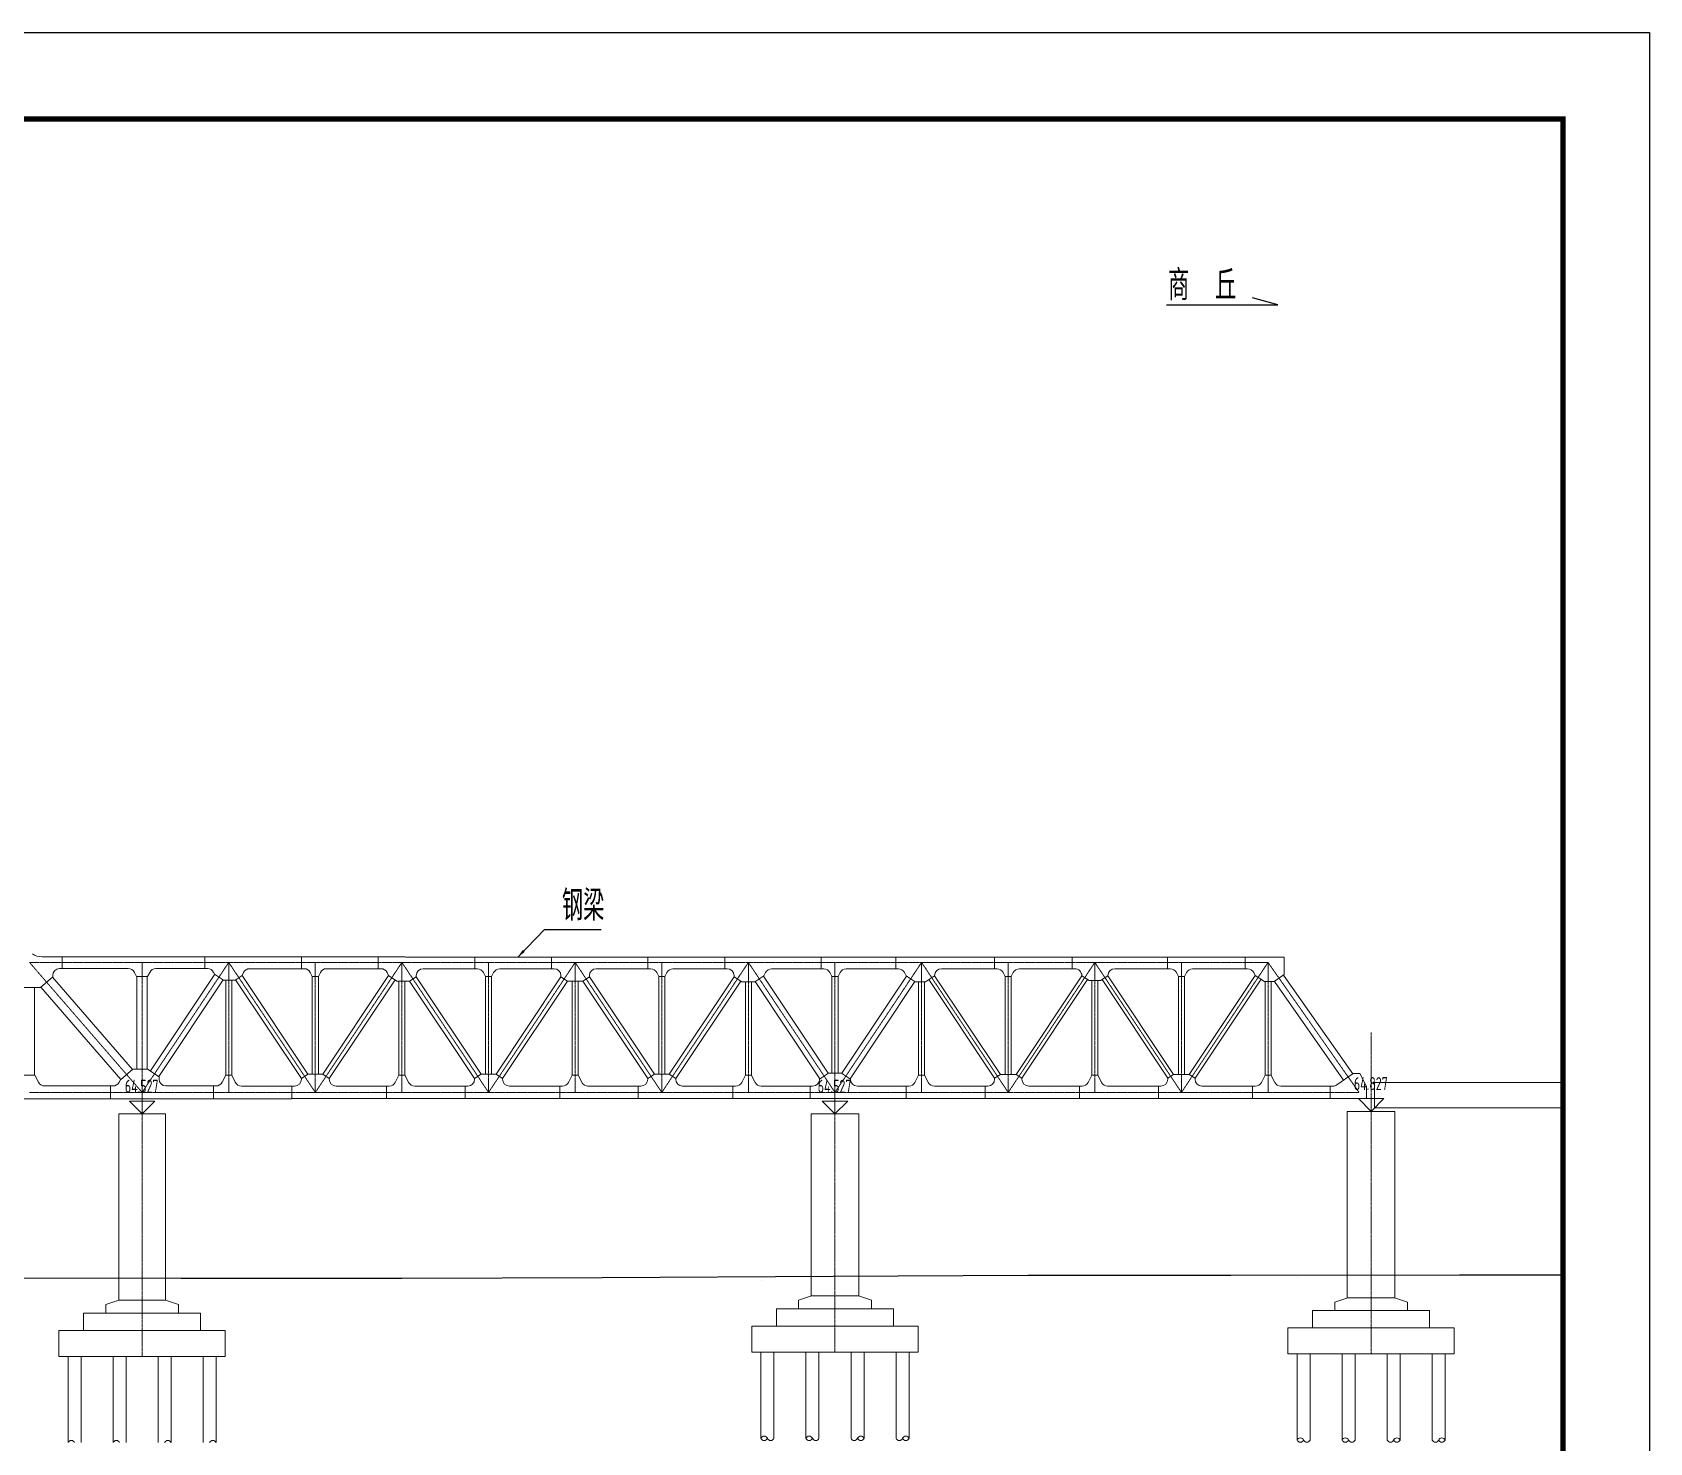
# Model space of a CAD drawing. Extents: x -2876908 to 633791, y -1383861 to 872234.
# Drawn here: x -96495 to 90238, y 709472 to 872234 of the extents above; entities that cross this region are included whole.
import ezdxf
from ezdxf.enums import TextEntityAlignment as Align

# ---------------------------------------------------------------- set-up
doc = ezdxf.new("R2010")
doc.units = 0
doc.header["$LTSCALE"] = 5
doc.header["$MEASUREMENT"] = 0
doc.linetypes.add('CENTER', pattern=[2, 1.25, -0.25, 0.25, -0.25])
doc.layers.get('0').update_dxf_attribs({"linetype": 'CONTINUOUS', "lineweight": 25})
for name, color, linetype, lineweight in [('1粗实线', 1, 'CONTINUOUS', 30), ('3中心线', 6, 'CENTER', 18), ('5标注', 3, 'CONTINUOUS', 15), ('6文本', 7, 'CONTINUOUS', 15), ('7边界线', 8, 'CONTINUOUS', 15), ('DIM', 3, 'CONTINUOUS', 0), ('HFZT', 5, 'CONTINUOUS', 15)]:
    doc.layers.add(name, color=color, linetype=linetype, lineweight=lineweight)
doc.layers.add('细线', color=3, linetype='CONTINUOUS')
doc.styles.add('TSSD_Dimension', font='tssdeng.shx', dxfattribs={"width": 0.7, "bigfont": 'hztxt.shx'})
doc.styles.add('TSSD_NORM', font='tssdeng.shx', dxfattribs={"width": 0.7, "bigfont": 'hztxt.shx'})
doc.dimstyles.new('TSSD_100_100', dxfattribs={"dimtxt": 300, "dimasz": 100, "dimexe": 100, "dimexo": 250, "dimgap": 100, "dimtad": 1, "dimdec": 0, "dimzin": 0, "dimdsep": 46, "dimtxsty": 'TSSD_Dimension', "dimblk": 'ARCHTICK', "dimblk1": 'ARCHTICK', "dimblk2": 'ARCHTICK', "dimcen": 0, "dimdle": 100, "dimclrt": 7, "dimadec": 0, "dimazin": 0, "dimtfac": 1, "dimtdec": 0, "dimtix": 1, "dimtmove": 2, "dimatfit": 3, "dimfxl": 1, "dimtolj": 1, "dimtzin": 0, "dimarcsym": 0})

# ---------------------------------------------------------------- blocks, each defined once
blk = doc.blocks.new('图框')
at = {"color": 7, "linetype": 'Continuous'}
blk.add_lwpolyline([(-1598790, -10000), (-1598790, 287000), (81210, 287000), (81210, -10000), (-1598790, -10000)], dxfattribs=at)
at = {"layer": '1粗实线', "color": 7, "linetype": 'Continuous', "const_width": 600}
blk.add_lwpolyline([(-1573790, 0), (-1573790, 277000), (71210, 277000), (71210, 0), (-1573790, 0)], dxfattribs=at)
at = {"layer": 'HFZT', "color": 2, "style": 'TSSD_NORM', "width": 0.7}
for tag, height, p in [('比例尺', 2500, (63962, 21000)), ('图号', 2500, (36224, 7000)), ('日期', 2500, (63962, 7000)), ('图名', 4000, (-19528, 4250))]:
    blk.add_attdef(tag, text='', height=height, dxfattribs=at).set_placement(p, align=Align.MIDDLE)
blk = doc.blocks.new('f234w2')
at = {"layer": '3中心线'}
for p, q in [((577704, 1526), (590704, -13474)), ((590704, 1526), (577704, 1526)), ((600703, 1526), (590703, -13474)), ((590703, 1526), (600703, 1526)), ((590704, 1526), (590704, -13474)), ((600703, 1526), (610703, -13474)), ((610703, 1526), (600703, 1526)), ((600703, 1526), (600703, -13474)), ((610703, 1526), (610703, -13474)), ((620703, 1526), (610703, -13474)), ((610703, 1526), (620703, 1526)), ((620703, 1526), (630703, -13474)), ((630703, 1526), (620703, 1526)), ((620703, 1526), (620703, -13474)), ((630703, 1526), (630703, -13474)), ((640703, 1526), (630703, -13474)), ((630703, 1526), (640703, 1526)), ((640703, 1526), (650703, -13474)), ((650703, 1526), (640703, 1526)), ((640703, 1526), (640703, -13474)), ((650703, 1526), (650703, -13474)), ((660703, 1526), (650703, -13474)), ((650703, 1526), (660703, 1526)), ((660703, 1526), (670703, -13474)), ((670703, 1526), (660703, 1526)), ((660703, 1526), (660703, -13474)), ((670703, 1526), (670703, -13474)), ((680703, 1526), (670703, -13474)), ((670703, 1526), (680703, 1526)), ((680703, 1526), (690703, -13474)), ((690703, 1526), (680703, 1526)), ((680703, 1526), (680703, -13474)), ((690703, 1526), (690703, -13474)), ((700703, 1526), (690703, -13474)), ((690703, 1526), (700703, 1526)), ((700703, 1526), (710703, -13474)), ((710703, 1526), (700703, 1526)), ((700703, 1526), (700703, -13474)), ((720703, 1526), (710703, -13474)), ((710703, 1526), (720703, 1526)), ((710703, 1526), (710703, -13474)), ((720703, 1526), (720703, -13474)), ((720703, 1526), (731203, -13474)), ((590704, -13474), (577704, -13474)), ((590703, -13474), (600703, -13474)), ((610703, -13474), (600703, -13474)), ((610703, -13474), (620703, -13474)), ((610703, -13474), (620703, -13474)), ((630703, -13474), (620703, -13474)), ((630703, -13474), (640703, -13474)), ((650703, -13474), (640703, -13474)), ((650703, -13474), (660703, -13474)), ((670703, -13474), (660703, -13474)), ((670703, -13474), (680703, -13474)), ((690703, -13474), (680703, -13474)), ((690703, -13474), (700703, -13474)), ((710703, -13474), (700703, -13474)), ((710703, -13474), (720703, -13474)), ((731203, -13474), (720703, -13474)), ((731203, -13474), (720703, -13474))]:
    blk.add_line(p, q, dxfattribs=at)
at = {"layer": '7边界线'}
for p, q in [((579152, 2174), (581478, 2174)), ((588805, 2174), (581478, 2174)), ((581478, 2174), (581478, 824)), ((588805, 2174), (592602, 2174)), ((597949, 2174), (592602, 2174)), ((597949, 2174), (601003, 2174)), ((597949, 2174), (597949, 824)), ((601003, 2174), (601203, 2154)), ((601203, 2154), (603432, 2154)), ((603432, 2154), (609109, 2154)), ((609109, 2154), (612298, 2154)), ((609109, 2154), (609109, 804)), ((617975, 2154), (612298, 2154)), ((617975, 2154), (617975, 804)), ((617975, 2154), (621066, 2154)), ((621066, 2154), (621146, 2146)), ((623441, 2146), (621146, 2146)), ((623441, 2146), (629040, 2146)), ((629109, 2146), (623441, 2146)), ((629109, 2146), (623441, 2146)), ((629109, 2146), (629109, 796)), ((629109, 2146), (632298, 2146)), ((629880, 2146), (718046, 2146)), ((637966, 2146), (632298, 2146)), ((637966, 2146), (632298, 2146)), ((632498, 2146), (637746, 2146)), ((637966, 2146), (643305, 2146)), ((637966, 2146), (637966, 796)), ((643305, 2146), (648909, 2146)), ((649109, 2146), (643305, 2146)), ((649109, 2146), (649109, 796)), ((649109, 2146), (652298, 2146)), ((652298, 2146), (658102, 2146)), ((652298, 2146), (657902, 2146)), ((657966, 2146), (652298, 2146)), ((663689, 2146), (657966, 2146)), ((657966, 2146), (657966, 796)), ((663661, 2146), (668909, 2146)), ((669109, 2146), (663689, 2146)), ((669109, 2146), (669109, 796)), ((669109, 2146), (672298, 2146)), ((672298, 2146), (677667, 2146)), ((677718, 2146), (672298, 2146)), ((677718, 2146), (683305, 2146)), ((677718, 2146), (677718, 796)), ((683305, 2146), (688909, 2146)), ((688909, 2146), (683305, 2146)), ((689109, 2146), (689109, 796)), ((689109, 2146), (692298, 2146)), ((692498, 2146), (698102, 2146)), ((698102, 2146), (692498, 2146)), ((698102, 2146), (698102, 796)), ((698102, 2146), (703305, 2146)), ((709109, 2146), (703305, 2146)), ((709109, 2146), (709109, 796)), ((709109, 2146), (712298, 2146)), ((712298, 2146), (718046, 2146)), ((718046, 2146), (712298, 2146)), ((718046, 2146), (722560, 2146)), ((718046, 2146), (718046, 796)), ((722560, 116), (722560, 2146)), ((580378, -128), (580378, 24)), ((581478, 824), (581178, 824)), ((588805, 824), (581478, 824)), ((589105, 824), (588805, 824)), ((590063, -104), (589820, 382)), ((591586, 382), (591343, -104)), ((599103, 160), (591664, -10998)), ((592302, 824), (592602, 824)), ((592602, 824), (597949, 824)), ((598249, 824), (597949, 824)), ((599061, 188), (598965, 382)), ((600100, -504), (599061, 188)), ((601456, -504), (602246, 23)), ((602246, 23), (602416, 362)), ((602246, 23), (609844, -11373)), ((603132, 804), (603432, 804)), ((609109, 804), (603432, 804)), ((609109, 804), (609409, 804)), ((610124, 362), (610353, -96)), ((611282, 362), (611053, -96)), ((619160, 23), (611563, -11373)), ((612298, 804), (611998, 804)), ((612298, 804), (617975, 804)), ((618275, 804), (617975, 804)), ((619160, 23), (618991, 362)), ((620121, -618), (619160, 23)), ((623141, 796), (623441, 796)), ((629109, 796), (623441, 796)), ((629409, 796), (629109, 796)), ((630353, -104), (630124, 354)), ((631282, 354), (631053, -104)), ((632298, 796), (631998, 796)), ((632298, 796), (637966, 796)), ((638266, 796), (637966, 796)), ((643141, 796), (643441, 796)), ((643441, 796), (649109, 796)), ((649409, 796), (649109, 796)), ((650353, -104), (650124, 354)), ((651282, 354), (651053, -104)), ((652298, 796), (651998, 796)), ((652298, 796), (657966, 796)), ((658266, 796), (657966, 796)), ((662486, -22), (662674, 354)), ((663389, 796), (663689, 796)), ((663689, 796), (669109, 796)), ((669409, 796), (669109, 796)), ((670353, -104), (670124, 354)), ((671282, 354), (671053, -104)), ((672298, 796), (671998, 796)), ((672298, 796), (677718, 796)), ((678018, 796), (677718, 796)), ((678921, -22), (678733, 354)), ((683005, 796), (683305, 796)), ((683305, 796), (689109, 796)), ((689409, 796), (689109, 796)), ((690353, -104), (690124, 354)), ((691282, 354), (691053, -104)), ((692298, 796), (691998, 796)), ((692298, 796), (698102, 796)), ((698402, 796), (698102, 796)), ((703005, 796), (703305, 796)), ((703305, 796), (709109, 796)), ((709409, 796), (709109, 796)), ((710353, -104), (710124, 354)), ((711282, 354), (711053, -104)), ((719224, 28), (711605, -11401)), ((712298, 796), (711998, 796)), ((712298, 796), (718046, 796)), ((718346, 796), (718046, 796)), ((719224, 28), (719062, 354)), ((720299, -688), (719224, 28)), ((721411, -688), (722560, 116)), ((722501, 75), (730479, -11323)), ((578960, -1357), (577089, -1357)), ((578277, -1357), (578277, -11481)), ((578278, -1357), (578278, -11484)), ((580378, -128), (578960, -1357)), ((578997, -1325), (588233, -11982)), ((580342, -159), (589578, -10817)), ((591343, -104), (590063, -104)), ((590113, -104), (590113, -10784)), ((591293, -104), (591293, -10784)), ((600058, -477), (592620, -11635)), ((601456, -504), (600100, -504)), ((600353, -504), (600353, -11481)), ((601053, -504), (601053, -11481)), ((601498, -477), (609095, -11872)), ((610353, -96), (610353, -11373)), ((611053, -96), (610353, -96)), ((611053, -96), (611053, -11373)), ((619909, -477), (612312, -11872)), ((620121, -618), (621592, -618)), ((620353, -618), (620353, -11481)), ((621053, -618), (621053, -11481)), ((621592, -618), (622341, -119)), ((621592, -618), (629095, -11872)), ((622341, -119), (622341, -4)), ((622341, -119), (629844, -11373)), ((630353, -104), (630353, -11373)), ((631053, -104), (630353, -104)), ((631053, -104), (631053, -11373)), ((639066, -119), (631563, -11373)), ((639815, -618), (632312, -11872)), ((639066, -119), (639066, -4)), ((639815, -618), (639066, -119)), ((641592, -618), (639815, -618)), ((640353, -618), (640353, -11481)), ((641053, -618), (641053, -11481)), ((641592, -618), (642341, -119)), ((641592, -618), (649095, -11872)), ((642341, -119), (642341, -4)), ((642341, -119), (649844, -11373)), ((650353, -104), (650353, -11373)), ((651053, -104), (650353, -104)), ((651053, -104), (651053, -11373)), ((659066, -119), (651563, -11373)), ((659815, -618), (652312, -11872)), ((659066, -119), (659066, -4)), ((659960, -714), (659066, -119)), ((659960, -714), (661447, -714)), ((660353, -714), (660353, -11481)), ((661053, -714), (661053, -11481)), ((661447, -714), (662486, -22)), ((661489, -687), (668964, -11899)), ((662444, -50), (669919, -11263)), ((670353, -104), (670353, -11235)), ((671053, -104), (670353, -104)), ((671053, -104), (671053, -11235)), ((678963, -50), (671488, -11263)), ((679918, -687), (672443, -11899)), ((679960, -714), (678921, -22)), ((681141, -714), (679960, -714)), ((680353, -714), (680353, -11481)), ((681053, -714), (681053, -11481)), ((681141, -714), (682205, -5)), ((681539, -449), (689136, -11844)), ((682205, -5), (682205, -4)), ((682205, -5), (689802, -11401)), ((690353, -104), (690353, -11401)), ((691053, -104), (690353, -104)), ((691053, -104), (691053, -11401)), ((699202, -5), (691605, -11401)), ((699868, -449), (692271, -11844)), ((699202, -5), (699202, -4)), ((700034, -560), (699202, -5)), ((701373, -560), (700034, -560)), ((700353, -560), (700353, -11481)), ((701053, -560), (701053, -11481)), ((701373, -560), (702205, -5)), ((701539, -449), (709136, -11844)), ((702205, -5), (702205, -4)), ((702205, -5), (709802, -11401)), ((710353, -104), (710353, -11401)), ((711053, -104), (710353, -104)), ((711053, -104), (711053, -11401)), ((719890, -415), (712271, -11844)), ((721411, -688), (720299, -688)), ((720353, -724), (720353, -11481)), ((721053, -724), (721053, -11481)), ((721452, -659), (729430, -12057)), ((589616, -10784), (588195, -12015)), ((591343, -10784), (589616, -10784)), ((592661, -11662), (591343, -10784)), ((578327, -11481), (577079, -11481)), ((578733, -12292), (578327, -11481)), ((579748, -12734), (579448, -12734)), ((587041, -12734), (579748, -12734)), ((587041, -12734), (587341, -12734)), ((587041, -12734), (587041, -14214)), ((588057, -12292), (588195, -12015)), ((592661, -11662), (592661, -11934)), ((593461, -12734), (593761, -12734)), ((598913, -12734), (593761, -12734)), ((598933, -12734), (599233, -12734)), ((598933, -12734), (598933, -14214)), ((599948, -12292), (600353, -11481)), ((601053, -11481), (600353, -11481)), ((601463, -12300), (601053, -11481)), ((602478, -12742), (602178, -12742)), ((602478, -12742), (607995, -12742)), ((607995, -12742), (607995, -14174)), ((607995, -12742), (608295, -12742)), ((609844, -11373), (609095, -11872)), ((609095, -11872), (609095, -11942)), ((609844, -11373), (611563, -11373)), ((611563, -11373), (612312, -11872)), ((612312, -11872), (612312, -11954)), ((613412, -12754), (613112, -12754)), ((618923, -12754), (613412, -12754)), ((618923, -12754), (618923, -14194)), ((618923, -12754), (619223, -12754)), ((619938, -12312), (620353, -11481)), ((621053, -11481), (620353, -11481)), ((621463, -12300), (621053, -11481)), ((622484, -12754), (622184, -12754)), ((622484, -12754), (627995, -12754)), ((627995, -12754), (627995, -14194)), ((627995, -12754), (628295, -12754)), ((629844, -11373), (629095, -11872)), ((629095, -11872), (629095, -11954)), ((629844, -11373), (631563, -11373)), ((631563, -11373), (632312, -11872)), ((632312, -11872), (632312, -11974)), ((633412, -12754), (633112, -12754)), ((638923, -12754), (633412, -12754)), ((638923, -12754), (638923, -14194)), ((638923, -12754), (639223, -12754)), ((639938, -12312), (640353, -11481)), ((641053, -11481), (640353, -11481)), ((641463, -12300), (641053, -11481)), ((642484, -12754), (642184, -12754)), ((642484, -12754), (647995, -12754)), ((647995, -12754), (647995, -14194)), ((647995, -12754), (648295, -12754)), ((649844, -11373), (649095, -11872)), ((649095, -11872), (649095, -11954)), ((651563, -11373), (649844, -11373)), ((651563, -11373), (652312, -11872)), ((652312, -11872), (652312, -11954)), ((653412, -12754), (653112, -12754)), ((653412, -12754), (653112, -12754)), ((658923, -12754), (653412, -12754)), ((658923, -12754), (658923, -14194)), ((658923, -12754), (659223, -12754)), ((659938, -12312), (660353, -11481)), ((661053, -11481), (660353, -11481)), ((661463, -12300), (661053, -11481)), ((662484, -12754), (662184, -12754)), ((662484, -12754), (667822, -12754)), ((667822, -12754), (667822, -14174)), ((667822, -12754), (668122, -12754)), ((669961, -11235), (668922, -11927)), ((668922, -11927), (668922, -11954)), ((669961, -11235), (671446, -11235)), ((671446, -11235), (672485, -11927)), ((672485, -11927), (672485, -11954)), ((673585, -12754), (673285, -12754)), ((678923, -12754), (673585, -12754)), ((678923, -12754), (678923, -14194)), ((678923, -12754), (679223, -12754)), ((679938, -12312), (680353, -11481)), ((681053, -11481), (680353, -11481)), ((681463, -12300), (681053, -11481)), ((682484, -12754), (682184, -12754)), ((682484, -12754), (688036, -12754)), ((688036, -12754), (688036, -14174)), ((688036, -12754), (688336, -12754)), ((689802, -11401), (689136, -11844)), ((689136, -11844), (689136, -11954)), ((689802, -11401), (691605, -11401)), ((691605, -11401), (692271, -11844)), ((692271, -11844), (692271, -11954)), ((698923, -12754), (693071, -12754)), ((693371, -12754), (693071, -12754)), ((698923, -12754), (698923, -14194)), ((698923, -12754), (699223, -12754)), ((699938, -12312), (700353, -11481)), ((701053, -11481), (700353, -11481)), ((701463, -12300), (701053, -11481)), ((702484, -12754), (702184, -12754)), ((702484, -12754), (708036, -12754)), ((708036, -12754), (708036, -14174)), ((708036, -12754), (708336, -12754)), ((709802, -11401), (709136, -11844)), ((709136, -11844), (709136, -11954)), ((709802, -11401), (711605, -11401)), ((711605, -11401), (712271, -11844)), ((712271, -11844), (712271, -11954)), ((718923, -12754), (713071, -12754)), ((713371, -12754), (713071, -12754)), ((718923, -12754), (718923, -14194)), ((718923, -12754), (719223, -12754)), ((719938, -12312), (720353, -11481)), ((721053, -11481), (720353, -11481)), ((721463, -12300), (721053, -11481)), ((722484, -12754), (722184, -12754)), ((722484, -12754), (727883, -12754)), ((728183, -12754), (727883, -12754)), ((727883, -14194), (727883, -12754)), ((728642, -12609), (730520, -11295)), ((730520, -11295), (731316, -11295)), ((732056, -12774), (731316, -11295)), ((732056, -12774), (732056, -14174)), ((575655, -14214), (587041, -14214)), ((587041, -14214), (598933, -14214)), ((607995, -14206), (598933, -14206)), ((607995, -14174), (607995, -14206)), ((607995, -14194), (618923, -14194)), ((627995, -14194), (618923, -14194)), ((627995, -14194), (638913, -14194)), ((647995, -14194), (638913, -14194)), ((647995, -14194), (658913, -14194)), ((667850, -14194), (658913, -14194)), ((667822, -14174), (667822, -14194)), ((667850, -14194), (678913, -14194)), ((688036, -14194), (678913, -14194)), ((688036, -14174), (688036, -14194)), ((688036, -14194), (698913, -14194)), ((708036, -14194), (698913, -14194)), ((708036, -14174), (708036, -14194)), ((708036, -14194), (718913, -14194)), ((727883, -14194), (718913, -14194)), ((732056, -14194), (727883, -14194)), ((732056, -14194), (732056, -14174))]:
    blk.add_line(p, q, dxfattribs=at)
for centre, radius, start, end in [((579152, 4174), 2000, 235.8714, 270), ((581178, 24), 800, 90, 180), ((589105, 24), 800, 26.56505, 90), ((592302, 24), 800, 90, 153.43495), ((598249, 24), 800, 26.56505, 90), ((603132, 4), 800, 90, 153.43495), ((609409, 4), 800, 26.56505, 90), ((611998, 4), 800, 90, 153.43495), ((618275, 4), 800, 26.56505, 90), ((623141, -4), 800, 90, 180), ((629409, -4), 800, 26.56505, 90), ((631998, -4), 800, 90, 153.43495), ((638266, -4), 800, 0, 90), ((643141, -4), 800, 90, 180), ((649409, -4), 800, 26.56505, 90), ((651998, -4), 800, 90, 153.43495), ((658266, -4), 800, 0, 90), ((663389, -4), 800, 90, 153.43495), ((669409, -4), 800, 26.56505, 90), ((671998, -4), 800, 90, 153.43495), ((678018, -4), 800, 26.56505, 90), ((683005, -4), 800, 90, 180), ((689409, -4), 800, 26.56505, 90), ((691998, -4), 800, 90, 153.43495), ((698402, -4), 800, 0, 90.00175), ((703005, -4), 800, 90, 180), ((709409, -4), 800, 26.56505, 90), ((711998, -4), 800, 90, 153.43495), ((712198, -4), 800, 89.79459, 89.99825), ((718346, -4), 800, 26.56505, 90), ((579448, -11934), 800, 206.56505, 270), ((587341, -11934), 800, 270, 333.43495), ((593461, -11934), 800, 180, 270), ((599233, -11934), 800, 270, 333.43495), ((602178, -11942), 800, 206.56505, 270), ((608295, -11942), 800, 270, 0), ((613112, -11954), 800, 180, 270), ((619223, -11954), 800, 270, 333.43495), ((622184, -11954), 800, 206.56505, 270), ((628295, -11954), 800, 270, 0), ((633112, -11954), 800, 180, 270), ((639223, -11954), 800, 270, 333.43495), ((642184, -11954), 800, 206.56505, 270), ((648295, -11954), 800, 270, 0), ((653112, -11954), 800, 180, 270), ((659223, -11954), 800, 270, 333.43495), ((662184, -11954), 800, 206.56505, 270), ((668122, -11954), 800, 270, 0), ((673285, -11954), 800, 180, 270), ((679223, -11954), 800, 270, 333.43495), ((682184, -11954), 800, 206.56505, 270), ((688336, -11954), 800, 270, 0), ((693071, -11954), 800, 180, 270), ((699223, -11954), 800, 270, 333.43495), ((702184, -11954), 800, 206.56505, 270), ((708336, -11954), 800, 270, 0), ((713071, -11954), 800, 180, 270), ((719223, -11954), 800, 270, 333.43495), ((722184, -11954), 800, 206.56505, 270), ((728183, -11954), 800, 270, 304.99202)]:
    blk.add_arc(centre, radius, start, end, dxfattribs=at)
blk = doc.blocks.new('立面图')
at = {"layer": '3中心线'}
for p, q in [((706773, -46576), (706773, -9487)), ((564873, -46876), (564873, -16386)), ((644873, -46376), (644873, -16386))]:
    blk.add_line(p, q, dxfattribs=at)
at = {"layer": '7边界线'}
for p, q in [((562173, -18876), (567578, -18876)), ((562173, -40384), (560673, -40884)), ((560673, -41876), (560673, -40884)), ((562173, -40384), (567573, -40383)), ((567573, -40382), (569074, -40881)), ((569074, -41873), (569074, -40881)), ((642173, -39884), (640673, -40384)), ((640673, -41376), (640673, -40384)), ((642173, -39884), (647573, -39883)), ((647573, -39882), (649074, -40381)), ((649074, -41373), (649074, -40381)), ((704073, -40084), (702573, -40584)), ((702573, -41576), (702573, -40584)), ((704073, -40084), (709473, -40083)), ((709473, -40082), (710974, -40581)), ((710974, -41573), (710974, -40581))]:
    blk.add_line(p, q, dxfattribs=at)
for points in [[(707148, -15241), (728932, -15241)], [(728932, -18155), (707148, -18155), (707148, -15241)], [(704023, -18576), (704023, -18576), (709523, -18576)], [(704023, -18576), (704023, -40084), (709523, -40084), (709523, -18576)], [(562173, -18876), (562173, -40384), (567578, -40384), (567578, -18876)], [(642123, -18876), (642123, -18876), (647623, -18876)], [(642123, -18876), (642123, -39884), (647623, -39884), (647623, -18876)], [(558123, -41876), (571623, -41876), (571623, -43876), (558123, -43876), (558123, -41876)], [(638123, -41376), (651623, -41376), (651623, -43376), (638123, -43376), (638123, -41376)], [(700023, -41576), (713523, -41576), (713523, -43576), (700023, -43576), (700023, -41576)], [(555273, -43876), (574473, -43876), (574473, -46876), (555273, -46876), (555273, -43876)], [(635273, -43376), (654473, -43376), (654473, -46376), (635273, -46376), (635273, -43376)], [(697173, -43576), (716373, -43576), (716373, -46576), (697173, -46576), (697173, -43576)], [(636323, -46376), (636323, -56308)], [(637823, -56308), (637823, -46376)], [(641523, -46376), (641523, -56308)], [(643023, -56308), (643023, -46376)], [(646723, -56308), (646723, -46376)], [(648223, -46376), (648223, -56308)], [(651923, -56308), (651923, -46376)], [(653423, -46376), (653423, -56308)], [(698223, -46576), (698223, -56508)], [(699723, -56508), (699723, -46576)], [(703423, -46576), (703423, -56508)], [(704923, -56508), (704923, -46576)], [(708623, -56508), (708623, -46576)], [(710123, -46576), (710123, -56508)], [(713823, -56508), (713823, -46576)], [(715323, -46576), (715323, -56508)], [(556323, -46876), (556323, -56808)], [(557823, -56808), (557823, -46876)], [(561523, -46876), (561523, -56808)], [(563023, -56808), (563023, -46876)], [(566723, -56808), (566723, -46876)], [(568223, -46876), (568223, -56808)], [(571923, -56808), (571923, -46876)], [(573423, -46876), (573423, -56808)]]:
    blk.add_lwpolyline(points, dxfattribs=at)
at = {"layer": '7边界线', "flags": 128}
for points in [[(563406, -17406), (564876, -18876), (566346, -17406), (563406, -17406)], [(643403, -17406), (644873, -18876), (646343, -17406), (643403, -17406)], [(705303, -17106), (706773, -18576), (708243, -17106), (705303, -17106)]]:
    blk.add_lwpolyline(points, dxfattribs=at)
at = {"layer": '7边界线'}
for centre in [(636373, -38112), (698273, -37804)]:
    blk.add_circle(centre, 0.5, dxfattribs=at)
for centre, start, end in [((556698, -56961), 22.18456, 157.81544), ((561898, -56961), 22.18456, 157.81544), ((567848, -56961), 22.18456, 157.81544), ((573048, -56961), 22.18456, 157.81544), ((636698, -56461), 22.18456, 157.81544), ((636698, -56155), 202.18456, 337.81544), ((637448, -56155), 202.18456, 337.81544), ((641898, -56461), 22.18456, 157.81544), ((641898, -56155), 202.18456, 337.81544), ((642648, -56155), 202.18456, 337.81544), ((647098, -56155), 202.18456, 337.81544), ((647848, -56461), 22.18456, 157.81544), ((647848, -56155), 202.18456, 337.81544), ((652298, -56155), 202.18456, 337.81544), ((653048, -56461), 22.18456, 157.81544), ((653048, -56155), 202.18456, 337.81544), ((698598, -56661), 22.18456, 157.81544), ((698598, -56355), 202.18456, 337.81544), ((699348, -56355), 202.18456, 337.81544), ((703798, -56661), 22.18456, 157.81544), ((703798, -56355), 202.18456, 337.81544), ((704548, -56355), 202.18456, 337.81544), ((708998, -56355), 202.18456, 337.81544), ((709748, -56661), 22.18456, 157.81544), ((709748, -56355), 202.18456, 337.81544), ((714198, -56355), 202.18456, 337.81544), ((714948, -56661), 22.18456, 157.81544), ((714948, -56355), 202.18456, 337.81544)]:
    blk.add_arc(centre, 405, start, end, dxfattribs=at)
at = {"layer": '细线', "color": 3}
blk.add_lwpolyline([(543673, -37804), (569373, -37824), (594873, -37814), (617973, -37754), (644673, -37604), (667173, -37484), (690573, -37494), (716973, -37424), (728932, -37439)], dxfattribs=at)
at = {"layer": '5标注'}
blk.add_blockref('f234w2', (-25830, -2913), dxfattribs=at)
at = {"layer": '7边界线', "style": 'TSSD_NORM', "width": 0.7}
for s, p in [('64.527', (562884, -16875)), ('64.527', (642881, -16875)), ('64.827', (704781, -16575))]:
    blk.add_text(s, height=1500, dxfattribs=at).set_placement(p, align=Align.BOTTOM_LEFT)
blk = doc.blocks.new('_ArchTick')
at = {"color": 0, "linetype": 'ByBlock', "const_width": 0.5}
blk.add_lwpolyline([(-0.71, -0.71), (0.71, 0.71)], dxfattribs=at)

msp = doc.modelspace()

# ---------------------------------------------------------------- linework, layer by layer
at = {"layer": '细线'}
for p, q in [((34444.378, 840786.44), (47315.022, 840786.44)), ((47315.022, 840786.44), (44372.642, 841600.634))]:
    msp.add_line(p, q, dxfattribs=at)

# ---------------------------------------------------------------- block references
msp.add_blockref('图框', (9028.284, 585233.761))
at = {"layer": '5标注'}
msp.add_blockref('立面图', (-648694.383, 766279.851), dxfattribs=at)

# ---------------------------------------------------------------- texts
at = {"layer": '6文本', "style": 'TSSD_NORM', "width": 0.7}
msp.add_text('商  丘', height=3500, dxfattribs=at).set_placement((34630.959, 841311.187))
at = {"layer": '6文本', "insert": (-35350.42, 769707.567), "char_height": 3500, "attachment_point": 7, "style": 'TSSD_NORM'}
msp.add_mtext('钢梁', dxfattribs=at)

# ---------------------------------------------------------------- leaders
at = {"layer": 'DIM', "annotation_type": 0, "has_hookline": 1, "hookline_direction": 0, "text_width": 4514.173}
msp.add_leader([(-40458.94, 765493.228), (-37350.42, 768707.567), (-36350.42, 768707.567)], dimstyle='TSSD_100_100', override={"dimtxt": 3000, "dimasz": 1000, "dimexe": 1000, "dimexo": 2500, "dimgap": 1000, "dimdle": 1000}, dxfattribs=at)

doc.saveas('drawing.dxf')
